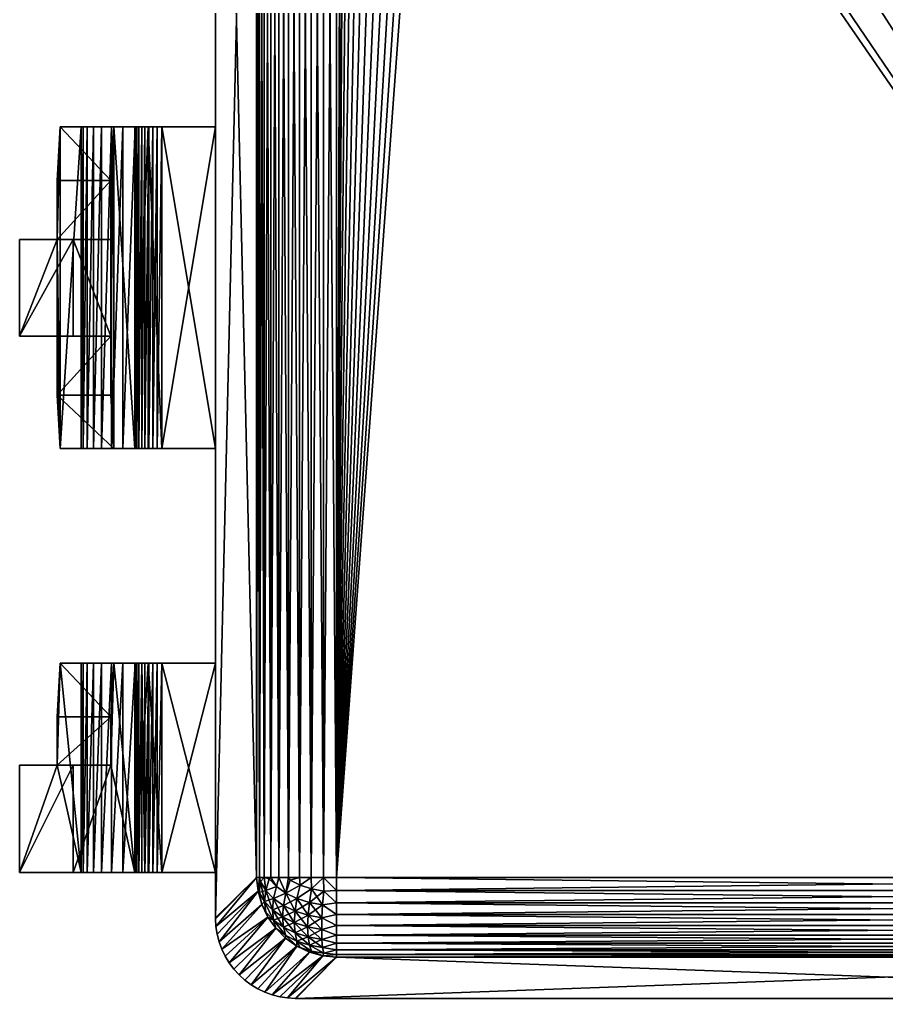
# Model space of a CAD drawing. Extents: x -4.1 to 4.1, y -4.64 to 4.64.
# Drawn here: x -4.102 to 0, y -4.636 to 0 of the extents above; entities that cross this region are included whole.
import ezdxf

# ---------------------------------------------------------------- set-up
doc = ezdxf.new("R2010")
doc.units = 0
for name, color, linetype in [('BODY_P0008A_ncl1_1', 250, 'CONTINUOUS'), ('LD_RHALF_P0008A_ncl1_3', 7, 'CONTINUOUS'), ('LEAD_P0008A_ncl1_3', 7, 'CONTINUOUS')]:
    doc.layers.add(name, color=color, linetype=linetype)

msp = doc.modelspace()

# ---------------------------------------------------------------- meshes
at = {"layer": 'BODY_P0008A_ncl1_1', "color": 250}
mesh = msp.add_polyface(dxfattribs=at)
corners = [(-2.602844, -4.063344, 4.209317), (-2.602844, 4.063344, 4.209317), (-2.5781, 3.048, 4.209317), (-2.41935, 2.773037, 4.209317), (-2.464685, 2.804781, 4.209317), (-2.503819, 2.843915, 4.209317), (-2.535563, 2.88925, 4.209317), (-2.558952, 2.939409, 4.209317), (-2.573276, 2.992867, 4.209317), (-2.980137, -4.063344, 0.854292), (-3.175, 4.2545, 2.240817), (-3.175, -4.2545, 2.240817), (-3.175, -4.2545, 2.494817), (-3.175, 4.2545, 2.494817), (-2.980137, -4.063344, 3.881342), (-2.980137, 4.063344, 3.881342), (-2.663176, 4.063344, 4.20451), (-2.663176, -4.063344, 4.20451), (-2.721984, 4.063344, 4.19021), (-2.721984, -4.063344, 4.19021), (-2.777787, 4.063344, 4.166778), (-2.777787, -4.063344, 4.166778), (-2.829175, 4.063344, 4.134806), (-2.829175, -4.063344, 4.134806), (-2.874852, 4.063344, 4.095099), (-2.874852, -4.063344, 4.095099), (-2.913665, 4.063344, 4.048661), (-2.913665, -4.063344, 4.048661), (-2.944635, 4.063344, 3.996663), (-2.944635, -4.063344, 3.996663), (-2.96698, 4.063344, 3.940417), (-2.96698, -4.063344, 3.940417), (-2.885841, -4.105284, 4.079942), (-2.821825, -4.076033, 4.139841), (-2.773828, -4.099526, 4.166867), (-2.962236, -4.082233, 3.953385), (-2.920704, -4.069086, 4.038301), (-2.663176, -4.063344, 0.531124), (-2.602844, -4.063344, 0.526317), (-2.663176, 4.063344, 0.531124), (-2.721984, -4.063344, 0.545423), (-2.721984, 4.063344, 0.545423), (-2.777787, -4.063344, 0.568855), (-2.777787, 4.063344, 0.568855), (-2.829175, -4.063344, 0.600828), (-2.829175, 4.063344, 0.600828), (-2.874852, -4.063344, 0.640534), (-2.874852, 4.063344, 0.640534), (-2.913665, -4.063344, 0.686972), (-2.913665, 4.063344, 0.686972), (-2.944635, -4.063344, 0.73897), (-2.944635, 4.063344, 0.73897), (-2.96698, -4.063344, 0.795217), (-2.96698, 4.063344, 0.795217), (-2.980137, 4.063344, 0.854292), (-2.885841, -4.105284, 0.655691), (-2.962236, -4.082233, 0.782248), (-2.773828, -4.099526, 0.568766), (-2.821825, -4.076033, 0.595792), (-2.920704, -4.069086, 0.697332)]
mesh.append_faces([[corners[k] for k in face] for face in [(0, 1, 2), (3, 0, 4), (4, 0, 5), (5, 0, 6), (6, 0, 7), (0, 2, 8), (7, 0, 8), (9, 10, 11), (12, 11, 13), (14, 12, 15), (15, 12, 13), (16, 1, 17), (18, 16, 19), (20, 18, 21), (22, 20, 23), (24, 22, 25), (26, 24, 27), (28, 26, 29), (30, 28, 31), (15, 30, 14), (14, 30, 31), (31, 28, 29), (29, 26, 27), (27, 24, 25), (25, 22, 23), (23, 20, 21), (21, 18, 19), (19, 16, 17), (17, 1, 0), (27, 25, 32), (23, 21, 33), (21, 19, 34), (31, 29, 35), (29, 27, 36), (37, 38, 39), (40, 37, 41), (42, 40, 43), (44, 42, 45), (46, 44, 47), (48, 46, 49), (50, 48, 51), (52, 50, 53), (9, 52, 54), (46, 48, 55), (50, 52, 56), (40, 42, 57), (42, 44, 58), (55, 48, 59), (48, 50, 59)]], dxfattribs={"color": 250})
mesh = msp.add_polyface(dxfattribs=at)
corners = [(-2.980137, 4.063344, 0.854292), (-3.175, 4.2545, 2.240817), (-2.980137, -4.063344, 0.854292), (-3.175, 4.2545, 2.494817), (-3.175, -4.2545, 2.240817), (-2.96698, -4.063344, 0.795217), (-2.96698, 4.063344, 0.795217), (-2.944635, -4.063344, 0.73897), (-2.944635, 4.063344, 0.73897), (-2.913665, -4.063344, 0.686972), (-2.913665, 4.063344, 0.686972), (-2.874852, -4.063344, 0.640534), (-2.874852, 4.063344, 0.640534), (-2.829175, -4.063344, 0.600828), (-2.829175, 4.063344, 0.600828), (-2.777787, -4.063344, 0.568855), (-2.777787, 4.063344, 0.568855), (-2.721984, -4.063344, 0.545423), (-2.721984, 4.063344, 0.545423), (-2.663176, -4.063344, 0.531124), (-2.663176, 4.063344, 0.531124), (-2.602844, -4.063344, 0.526317), (-2.602844, 4.063344, 0.526317), (-2.464685, 2.804781, 4.209317), (-2.503819, 2.843915, 4.209317), (-2.503819, 2.843915, 4.082317), (-2.535563, 2.88925, 4.209317), (-2.535563, 2.88925, 4.082317), (-2.558952, 2.939409, 4.209317), (-2.558952, 2.939409, 4.082317), (-2.573276, 2.992867, 4.209317), (-2.573276, 2.992867, 4.082317), (-2.5781, 3.048, 4.209317), (-2.5781, 3.048, 4.082317), (-2.41935, 2.773037, 4.209317), (-2.464685, 2.804781, 4.082317), (-2.369191, 2.749648, 4.209317), (-2.41935, 2.773037, 4.082317), (-2.315733, 2.735324, 4.209317), (-2.369191, 2.749648, 4.082317), (-2.2606, 2.7305, 4.209317), (-2.315733, 2.735324, 4.082317), (-2.205467, 2.735324, 4.209317), (-2.2606, 2.7305, 4.082317), (-2.152009, 2.749648, 4.209317), (-2.205467, 2.735324, 4.082317), (-2.573276, 3.103133, 4.209317), (-2.558952, 3.156591, 4.209317), (-2.558952, 3.156591, 4.082317), (-2.573276, 3.103133, 4.082317), (-2.535563, 3.20675, 4.082317), (-1.9431, 3.048, 4.082317), (-2.503819, 3.252085, 4.082317)]
mesh.append_faces([[corners[k] for k in face] for face in [(0, 1, 2), (3, 4, 1), (0, 5, 6), (6, 7, 8), (8, 9, 10), (10, 11, 12), (12, 13, 14), (14, 15, 16), (16, 17, 18), (18, 19, 20), (20, 21, 22), (23, 24, 25), (24, 26, 27), (26, 28, 29), (28, 30, 31), (30, 32, 33), (30, 33, 31), (34, 23, 35), (28, 31, 29), (36, 34, 37), (26, 29, 27), (38, 36, 39), (24, 27, 25), (40, 38, 41), (23, 25, 35), (42, 40, 43), (34, 35, 37), (44, 42, 45), (36, 37, 39), (38, 39, 41), (40, 41, 43), (42, 43, 45), (46, 47, 48), (32, 46, 49), (47, 50, 48), (46, 48, 49), (32, 49, 33), (51, 43, 41), (51, 41, 39), (51, 39, 37), (51, 37, 35), (51, 35, 25), (51, 25, 27), (51, 27, 29), (51, 29, 31), (51, 31, 33), (51, 33, 49), (51, 49, 48), (51, 48, 50), (51, 50, 52)]], dxfattribs={"color": 250})
mesh = msp.add_polyface(dxfattribs=at)
corners = [(2.602844, 4.063344, 4.209317), (2.602844, -4.063344, 4.209317), (0.252554, 3.862933, 4.209317), (0.127869, 3.832821, 4.209317), (-2.056515, 2.804781, 4.209317), (-2.602844, -4.063344, 4.209317), (-2.10185, 2.773037, 4.209317), (-2.152009, 2.749648, 4.209317), (-2.205467, 2.735324, 4.209317), (-2.2606, 2.7305, 4.209317), (-2.315733, 2.735324, 4.209317), (-2.369191, 2.749648, 4.209317), (-2.41935, 2.773037, 4.209317), (2.874852, -4.063344, 4.095099), (2.913665, -4.063344, 4.048661), (2.885841, -4.105284, 4.079942), (2.944635, -4.063344, 3.996663), (2.96698, -4.063344, 3.940417), (2.962236, -4.082233, 3.953385), (2.721984, -4.063344, 4.19021), (2.777787, -4.063344, 4.166778), (2.773828, -4.099526, 4.166867), (2.829175, -4.063344, 4.134806), (2.821825, -4.076033, 4.139841), (2.920704, -4.069086, 4.038301), (2.663176, -4.063344, 4.20451), (2.663176, 4.063344, 4.20451), (2.721984, 4.063344, 4.19021), (2.777787, 4.063344, 4.166778), (2.829175, 4.063344, 4.134806), (2.874852, 4.063344, 4.095099), (2.913665, 4.063344, 4.048661), (2.944635, 4.063344, 3.996663), (2.96698, 4.063344, 3.940417), (2.980137, -4.063344, 3.881342), (2.980137, 4.063344, 3.881342), (3.175, 4.2545, 2.494817), (3.175, -4.2545, 2.494817), (3.175, 4.2545, 2.240817), (3.175, -4.2545, 2.240817), (2.980137, -4.063344, 0.854292), (2.980137, 4.063344, 0.854292), (2.96698, 4.063344, 0.795217), (2.96698, -4.063344, 0.795217), (2.944635, 4.063344, 0.73897), (2.944635, -4.063344, 0.73897), (2.913665, 4.063344, 0.686972), (2.913665, -4.063344, 0.686972), (2.874852, 4.063344, 0.640534), (2.874852, -4.063344, 0.640534), (2.829175, 4.063344, 0.600828), (2.829175, -4.063344, 0.600828), (2.777787, 4.063344, 0.568855), (2.777787, -4.063344, 0.568855), (2.721984, 4.063344, 0.545423), (2.721984, -4.063344, 0.545423), (2.663176, 4.063344, 0.531124), (2.663176, -4.063344, 0.531124), (2.602844, 4.063344, 0.526317), (2.602844, -4.063344, 0.526317), (-2.602844, -4.063344, 0.526317), (-2.602844, 4.063344, 0.526317), (2.885841, -4.105284, 0.655691), (2.821825, -4.076033, 0.595792), (2.773828, -4.099526, 0.568766), (2.920704, -4.069086, 0.697332), (2.962236, -4.082233, 0.782248)]
mesh.append_faces([[corners[k] for k in face] for face in [(0, 1, 2), (2, 1, 3), (3, 1, 4), (1, 5, 6), (4, 1, 6), (6, 5, 7), (7, 5, 8), (8, 5, 9), (9, 5, 10), (10, 5, 11), (11, 5, 12), (13, 14, 15), (16, 17, 18), (19, 20, 21), (20, 22, 23), (15, 14, 24), (14, 16, 24), (25, 1, 26), (19, 25, 27), (20, 19, 28), (22, 20, 29), (13, 22, 30), (14, 13, 31), (16, 14, 32), (17, 16, 33), (34, 17, 35), (35, 17, 33), (33, 16, 32), (32, 14, 31), (31, 13, 30), (30, 22, 29), (34, 36, 37), (37, 38, 39), (40, 39, 41), (40, 42, 43), (43, 44, 45), (45, 46, 47), (47, 48, 49), (49, 50, 51), (51, 52, 53), (53, 54, 55), (55, 56, 57), (57, 58, 59), (60, 59, 61), (47, 49, 62), (51, 53, 63), (53, 55, 64), (47, 62, 65), (43, 45, 66), (45, 47, 65)]], dxfattribs={"color": 250})
mesh = msp.add_polyface(dxfattribs=at)
corners = [(-1.985637, 2.88925, 4.209317), (0, 3.8227, 4.209317), (-2.017381, 2.843915, 4.209317), (0.127869, 3.832821, 4.209317), (-2.056515, 2.804781, 4.209317), (2.829175, 4.063344, 4.134806), (2.777787, -4.063344, 4.166778), (2.777787, 4.063344, 4.166778), (2.721984, -4.063344, 4.19021), (2.721984, 4.063344, 4.19021), (2.663176, -4.063344, 4.20451), (2.663176, 4.063344, 4.20451), (2.602844, -4.063344, 4.209317), (2.602844, 4.063344, 4.209317), (2.980137, 4.063344, 3.881342), (3.175, 4.2545, 2.494817), (2.980137, -4.063344, 3.881342), (3.175, 4.2545, 2.240817), (3.175, -4.2545, 2.494817), (2.980137, 4.063344, 0.854292), (3.175, -4.2545, 2.240817), (2.663176, 4.063344, 0.531124), (2.602844, 4.063344, 0.526317), (2.663176, -4.063344, 0.531124), (2.721984, 4.063344, 0.545423), (2.721984, -4.063344, 0.545423), (2.777787, 4.063344, 0.568855), (2.777787, -4.063344, 0.568855), (2.829175, 4.063344, 0.600828), (2.829175, -4.063344, 0.600828), (2.874852, 4.063344, 0.640534), (2.874852, -4.063344, 0.640534), (2.913665, 4.063344, 0.686972), (2.913665, -4.063344, 0.686972), (2.944635, 4.063344, 0.73897), (2.944635, -4.063344, 0.73897), (2.96698, 4.063344, 0.795217), (2.96698, -4.063344, 0.795217), (2.980137, -4.063344, 0.854292), (-2.602844, 4.063344, 0.526317), (2.602844, -4.063344, 0.526317), (-2.10185, 2.773037, 4.209317), (-2.152009, 2.749648, 4.209317), (-2.152009, 2.749648, 4.082317), (-2.10185, 2.773037, 4.082317), (-2.056515, 2.804781, 4.082317), (-2.017381, 2.843915, 4.082317), (-2.205467, 2.735324, 4.082317), (-1.962248, 2.939409, 4.209317), (-1.985637, 2.88925, 4.082317), (-1.947924, 2.992867, 4.209317), (-1.962248, 2.939409, 4.082317), (-1.9431, 3.048, 4.209317), (-1.947924, 2.992867, 4.082317), (-1.9431, 3.048, 4.082317), (-1.985637, 3.20675, 4.209317), (-1.962248, 3.156591, 4.209317), (-1.962248, 3.156591, 4.082317), (-1.947924, 3.103133, 4.209317), (-1.947924, 3.103133, 4.082317), (-2.2606, 2.7305, 4.082317), (-2.017381, 3.252085, 4.082317), (-1.985637, 3.20675, 4.082317)]
mesh.append_faces([[corners[k] for k in face] for face in [(0, 1, 2), (2, 3, 4), (5, 6, 7), (7, 8, 9), (9, 10, 11), (11, 12, 13), (14, 15, 16), (15, 17, 18), (19, 20, 17), (21, 22, 23), (24, 21, 25), (26, 24, 27), (28, 26, 29), (30, 28, 31), (32, 30, 33), (34, 32, 35), (36, 34, 37), (19, 36, 38), (39, 40, 22), (41, 42, 43), (4, 41, 44), (2, 4, 45), (0, 2, 46), (42, 47, 43), (48, 0, 49), (41, 43, 44), (50, 48, 51), (4, 44, 45), (52, 50, 53), (2, 45, 46), (0, 46, 49), (48, 49, 51), (50, 51, 53), (52, 53, 54), (55, 56, 57), (56, 58, 59), (58, 52, 54), (58, 54, 59), (56, 59, 57), (54, 53, 51), (54, 51, 49), (54, 49, 46), (54, 46, 45), (54, 45, 44), (54, 44, 43), (54, 43, 47), (54, 47, 60), (54, 61, 62), (54, 62, 57), (54, 57, 59)]], dxfattribs={"color": 250})
mesh = msp.add_polyface(dxfattribs=at)
corners = [(-3.174982, -4.25819, 2.240689), (-2.980137, -4.063344, 0.854292), (-3.175, -4.2545, 2.240817), (-3.174982, -4.25819, 2.494944), (-3.175, -4.2545, 2.494817), (-2.980137, -4.063344, 3.881342), (-2.936779, -4.124002, 4.001434), (-2.920704, -4.069086, 4.038301), (-2.885841, -4.105284, 4.079942), (-2.962236, -4.082233, 3.953385), (-2.944635, -4.063344, 3.996663), (-2.96698, -4.063344, 3.940417), (-2.973291, -4.128073, 3.889476), (-2.874852, -4.063344, 4.095099), (-2.829175, -4.063344, 4.134806), (-2.841512, -4.136711, 4.116094), (-2.955465, -4.190883, 3.895798), (-2.942194, -4.176982, 3.959042), (-2.936779, -4.226335, 3.912477), (-2.853582, -4.195047, 4.083162), (-2.900152, -4.162031, 4.045181), (-2.968064, -4.134536, 3.910213), (-2.904974, -4.215628, 4.003498), (-2.900152, -4.264364, 3.956224), (-2.913665, -4.063344, 4.048661), (-2.857648, -4.249179, 4.042095), (-3.172819, -4.295151, 2.497365), (-2.968064, -4.134536, 0.82542), (-2.955465, -4.190883, 0.839835), (-2.942194, -4.176982, 0.776591), (-2.973291, -4.128073, 0.846157), (-2.96698, -4.063344, 0.795217), (-2.853582, -4.195047, 0.652471), (-2.841512, -4.136711, 0.619539), (-2.900152, -4.162031, 0.690452), (-2.944635, -4.063344, 0.73897), (-2.936779, -4.124002, 0.734199), (-2.920704, -4.069086, 0.697332), (-2.962236, -4.082233, 0.782248), (-2.904974, -4.215628, 0.732135), (-2.900152, -4.264364, 0.779409), (-2.885841, -4.105284, 0.655691), (-2.927187, -4.249912, 0.835513), (-2.936779, -4.226335, 0.823156), (-2.874852, -4.063344, 0.640534), (-2.857648, -4.249179, 0.693538), (-3.172819, -4.295151, 2.238268)]
mesh.append_faces([[corners[k] for k in face] for face in [(0, 1, 2), (3, 4, 5), (6, 7, 8), (9, 10, 6), (5, 11, 12), (13, 14, 15), (16, 17, 18), (13, 15, 8), (19, 20, 15), (16, 12, 21), (21, 11, 9), (22, 23, 17), (24, 8, 7), (20, 6, 8), (15, 20, 8), (6, 10, 7), (12, 11, 21), (6, 17, 9), (17, 16, 21), (9, 17, 21), (25, 20, 19), (20, 25, 22), (22, 6, 20), (6, 22, 17), (5, 12, 26), (3, 5, 26), (27, 28, 29), (1, 30, 31), (30, 28, 27), (32, 33, 34), (35, 36, 37), (31, 27, 38), (39, 29, 40), (41, 36, 34), (28, 42, 43), (29, 28, 43), (31, 30, 27), (29, 36, 27), (33, 44, 41), (34, 33, 41), (36, 41, 37), (36, 35, 38), (27, 36, 38), (32, 39, 45), (39, 32, 34), (34, 29, 39), (29, 34, 36), (30, 1, 46), (46, 1, 0)]], dxfattribs={"color": 250})
mesh = msp.add_polyface(dxfattribs=at)
corners = [(-2.602844, -4.063344, 4.209317), (-2.602844, -4.123676, 4.20451), (-2.663176, -4.063344, 4.20451), (-2.602844, -4.182484, 4.19021), (-2.662476, -4.127549, 4.199103), (-2.773828, -4.099526, 4.166867), (-2.721984, -4.063344, 4.19021), (-2.720113, -4.116891, 4.186844), (-2.821825, -4.076033, 4.139841), (-2.777787, -4.063344, 4.166778), (-2.730657, -4.181243, 4.167323), (-2.789201, -4.162316, 4.14555), (-2.667837, -4.192858, 4.180684), (-2.602844, -4.238287, 4.166778), (-2.841512, -4.136711, 4.116094), (-2.829175, -4.063344, 4.134806), (-2.671124, -4.254034, 4.151018), (-2.73712, -4.241831, 4.136981), (-2.798625, -4.221947, 4.114107), (-2.853582, -4.195047, 4.083162), (2.602844, -4.123676, 4.20451), (2.602844, -4.182484, 4.19021), (2.602844, -4.238287, 4.166778), (-2.602844, -4.123676, 0.531124), (-2.663176, -4.063344, 0.531124), (-2.662476, -4.127549, 0.53653), (-2.720113, -4.116891, 0.548789), (-2.602844, -4.063344, 0.526317), (-2.829175, -4.063344, 0.600828), (-2.874852, -4.063344, 0.640534), (-2.841512, -4.136711, 0.619539), (-2.821825, -4.076033, 0.595792), (-2.602844, -4.238287, 0.568855), (-2.602844, -4.182484, 0.545423), (-2.667837, -4.192858, 0.554949), (-2.721984, -4.063344, 0.545423), (-2.730657, -4.181243, 0.568311), (-2.789201, -4.162316, 0.590083), (-2.773828, -4.099526, 0.568766), (-2.777787, -4.063344, 0.568855), (-2.73712, -4.241831, 0.598652), (-2.798625, -4.221947, 0.621526), (-2.857648, -4.249179, 0.693538), (-2.853582, -4.195047, 0.652471), (2.602844, -4.182484, 0.545423), (2.602844, -4.123676, 0.531124), (2.602844, -4.063344, 0.526317)]
mesh.append_faces([[corners[k] for k in face] for face in [(0, 1, 2), (1, 3, 4), (2, 1, 4), (5, 6, 7), (8, 9, 5), (6, 2, 7), (10, 11, 7), (7, 2, 4), (3, 12, 4), (3, 13, 12), (11, 14, 5), (7, 11, 5), (14, 15, 8), (5, 14, 8), (12, 7, 4), (7, 12, 10), (16, 10, 12), (17, 11, 10), (11, 17, 18), (18, 14, 11), (14, 18, 19), (1, 0, 20), (3, 1, 21), (13, 3, 22), (23, 24, 25), (25, 24, 26), (23, 27, 24), (28, 29, 30), (28, 30, 31), (32, 33, 34), (33, 23, 25), (34, 33, 25), (24, 35, 26), (36, 26, 37), (37, 38, 30), (26, 35, 38), (37, 26, 38), (38, 39, 31), (30, 38, 31), (40, 34, 36), (25, 36, 34), (36, 25, 26), (36, 41, 40), (41, 36, 37), (42, 41, 43), (37, 43, 41), (43, 37, 30), (32, 44, 33), (33, 45, 23), (23, 46, 27)]], dxfattribs={"color": 250})
mesh = msp.add_polyface(dxfattribs=at)
corners = [(2.602844, -4.238287, 4.166778), (-2.602844, -4.182484, 4.19021), (2.602844, -4.182484, 4.19021), (-2.602844, -4.123676, 4.20451), (2.602844, -4.123676, 4.20451), (-2.602844, -4.063344, 4.209317), (2.602844, -4.063344, 4.209317), (2.663176, -4.063344, 4.20451), (2.662476, -4.127549, 4.199103), (2.720113, -4.116891, 4.186844), (2.829175, -4.063344, 4.134806), (2.841512, -4.136711, 4.116094), (2.821825, -4.076033, 4.139841), (2.667837, -4.192858, 4.180684), (2.721984, -4.063344, 4.19021), (2.730657, -4.181243, 4.167323), (2.789201, -4.162316, 4.14555), (2.773828, -4.099526, 4.166867), (2.777787, -4.063344, 4.166778), (2.73712, -4.241831, 4.136981), (2.798625, -4.221947, 4.114107), (2.857648, -4.249179, 4.042095), (2.853582, -4.195047, 4.083162), (2.602844, -4.123676, 0.531124), (2.602844, -4.063344, 0.526317), (-2.602844, -4.123676, 0.531124), (2.602844, -4.182484, 0.545423), (-2.602844, -4.182484, 0.545423), (2.602844, -4.238287, 0.568855), (-2.602844, -4.238287, 0.568855), (2.663176, -4.063344, 0.531124), (2.662476, -4.127549, 0.53653), (2.773828, -4.099526, 0.568766), (2.721984, -4.063344, 0.545423), (2.720113, -4.116891, 0.548789), (2.821825, -4.076033, 0.595792), (2.777787, -4.063344, 0.568855), (2.730657, -4.181243, 0.568311), (2.789201, -4.162316, 0.590083), (2.667837, -4.192858, 0.554949), (2.841512, -4.136711, 0.619539), (2.829175, -4.063344, 0.600828), (2.671124, -4.254034, 0.584615), (2.73712, -4.241831, 0.598652), (2.798625, -4.221947, 0.621526), (2.853582, -4.195047, 0.652471)]
mesh.append_faces([[corners[k] for k in face] for face in [(0, 1, 2), (2, 3, 4), (4, 5, 6), (4, 7, 8), (8, 7, 9), (4, 6, 7), (10, 11, 12), (0, 2, 13), (2, 4, 8), (13, 2, 8), (7, 14, 9), (15, 9, 16), (16, 17, 11), (9, 14, 17), (16, 9, 17), (17, 18, 12), (11, 17, 12), (19, 13, 15), (8, 15, 13), (15, 8, 9), (15, 20, 19), (20, 15, 16), (21, 20, 22), (16, 22, 20), (22, 16, 11), (23, 24, 25), (26, 23, 27), (28, 26, 29), (24, 23, 30), (23, 26, 31), (30, 23, 31), (32, 33, 34), (35, 36, 32), (33, 30, 34), (37, 38, 34), (34, 30, 31), (26, 39, 31), (26, 28, 39), (38, 40, 32), (34, 38, 32), (40, 41, 35), (32, 40, 35), (39, 34, 31), (34, 39, 37), (42, 37, 39), (43, 38, 37), (38, 43, 44), (44, 40, 38), (40, 44, 45)]], dxfattribs={"color": 250})
mesh = msp.add_polyface(dxfattribs=at)
corners = [(-2.789412, -4.387687, 3.90012), (-2.842911, -4.349794, 3.902314), (-2.841512, -4.338111, 3.94102), (-2.900152, -4.264364, 3.956224), (-2.927187, -4.249912, 3.90012), (-2.936779, -4.226335, 3.912477), (-2.889294, -4.303411, 3.902314), (-2.853582, -4.29738, 3.994205), (-2.789201, -4.363716, 3.970475), (-2.955465, -4.190883, 3.895798), (-2.942194, -4.176982, 3.959042), (-2.8018, -4.276516, 4.073542), (-2.853582, -4.195047, 4.083162), (-2.798625, -4.221947, 4.114107), (-2.857648, -4.249179, 4.042095), (-2.798625, -4.32428, 4.02515), (-2.904974, -4.215628, 4.003498), (-3.110206, -4.467011, 2.504968), (-3.145285, -4.402032, 2.502887), (-2.973291, -4.128073, 3.889476), (-3.157897, -4.367396, 2.501354), (-3.172819, -4.295151, 2.497365), (-3.167099, -4.331674, 2.499509), (-3.129336, -4.435341, 2.504095), (-2.889294, -4.303411, 0.83332), (-2.842911, -4.349794, 0.83332), (-2.841512, -4.338111, 0.794613), (-2.927187, -4.249912, 0.835513), (-2.900152, -4.264364, 0.779409), (-2.936779, -4.226335, 0.823156), (-2.942194, -4.176982, 0.776591), (-2.789412, -4.387687, 0.835513), (-2.853582, -4.29738, 0.741428), (-2.789201, -4.363716, 0.765158), (-2.8018, -4.276516, 0.662091), (-2.798625, -4.32428, 0.710483), (-2.857648, -4.249179, 0.693538), (-2.798625, -4.221947, 0.621526), (-2.904974, -4.215628, 0.732135), (-2.955465, -4.190883, 0.839835), (-2.973291, -4.128073, 0.846157), (-3.157897, -4.367396, 2.234279), (-3.145285, -4.402032, 2.232746), (-3.110206, -4.467011, 2.230665), (-3.129336, -4.435341, 2.231538), (-3.167099, -4.331674, 2.236124), (-3.172819, -4.295151, 2.238268), (-3.174982, -4.25819, 2.240689), (-3.175, -4.2545, 2.240817), (-3.174982, -4.25819, 2.494944), (-3.175, -4.2545, 2.494817)]
mesh.append_faces([[corners[k] for k in face] for face in [(0, 1, 2), (3, 4, 5), (2, 6, 3), (1, 6, 2), (6, 4, 3), (7, 2, 3), (7, 8, 2), (4, 9, 5), (10, 3, 5), (11, 12, 13), (12, 11, 14), (15, 14, 11), (14, 15, 7), (7, 16, 14), (16, 7, 3), (4, 6, 17), (9, 4, 18), (19, 9, 20), (21, 19, 22), (22, 19, 20), (20, 9, 18), (18, 4, 23), (24, 25, 26), (27, 24, 28), (27, 28, 29), (30, 29, 28), (28, 24, 26), (25, 31, 26), (32, 28, 26), (33, 32, 26), (34, 32, 35), (32, 34, 36), (37, 36, 34), (36, 28, 32), (28, 36, 38), (39, 40, 41), (27, 39, 42), (24, 27, 43), (44, 27, 42), (42, 39, 41), (41, 40, 45), (45, 40, 46), (41, 45, 20), (45, 46, 22), (46, 47, 21), (47, 48, 49), (20, 45, 22), (22, 46, 21), (21, 47, 49), (49, 48, 50)]], dxfattribs={"color": 250})
mesh = msp.add_polyface(dxfattribs=at)
corners = [(-2.789412, -4.387687, 3.90012), (-2.789201, -4.363716, 3.970475), (-2.773828, -4.393565, 3.911263), (-2.730383, -4.415965, 3.895798), (-2.730657, -4.382643, 3.992248), (-2.720113, -4.41093, 3.93124), (-2.798625, -4.32428, 4.02515), (-2.853582, -4.29738, 3.994205), (-2.667573, -4.433791, 3.889476), (-2.662476, -4.421587, 3.943499), (-2.841512, -4.338111, 3.94102), (-2.730657, -4.181243, 4.167323), (-2.671124, -4.254034, 4.151018), (-2.73712, -4.241831, 4.136981), (-2.672232, -4.309123, 4.111052), (-2.739298, -4.296722, 4.096787), (-2.798625, -4.221947, 4.114107), (-2.8018, -4.276516, 4.073542), (-2.671124, -4.356367, 4.062061), (-2.73712, -4.344164, 4.048024), (-2.667837, -4.394258, 4.00561), (-2.602844, -4.440637, 3.881342), (-2.834651, -4.633319, 2.497365), (-2.906896, -4.618397, 2.501354), (-2.871174, -4.627599, 2.499509), (-2.79769, -4.635482, 2.494944), (-2.794, -4.6355, 2.494817), (-2.841512, -4.338111, 0.794613), (-2.789412, -4.387687, 0.835513), (-2.789201, -4.363716, 0.765158), (-2.773828, -4.393565, 0.82437), (-2.730383, -4.415965, 0.839835), (-2.720113, -4.41093, 0.804394), (-2.798625, -4.32428, 0.710483), (-2.853582, -4.29738, 0.741428), (-2.667573, -4.433791, 0.846157), (-2.730657, -4.382643, 0.743385), (-2.662476, -4.421587, 0.792134), (-2.671124, -4.356367, 0.673572), (-2.73712, -4.344164, 0.687609), (-2.672232, -4.309123, 0.624581), (-2.739298, -4.296722, 0.638846), (-2.8018, -4.276516, 0.662091), (-2.671124, -4.254034, 0.584615), (-2.73712, -4.241831, 0.598652), (-2.798625, -4.221947, 0.621526), (-2.906896, -4.618397, 2.234279), (-2.79769, -4.635482, 2.240689), (-2.602844, -4.440637, 0.854292), (-2.834651, -4.633319, 2.238268), (-2.871174, -4.627599, 2.236124), (-2.794, -4.6355, 2.240817)]
mesh.append_faces([[corners[k] for k in face] for face in [(0, 1, 2), (3, 0, 2), (4, 5, 1), (6, 1, 7), (8, 3, 5), (4, 9, 5), (5, 3, 2), (1, 5, 2), (1, 0, 10), (11, 12, 13), (13, 14, 15), (15, 16, 13), (16, 15, 17), (15, 18, 19), (19, 20, 4), (19, 17, 15), (17, 19, 6), (4, 6, 19), (6, 4, 1), (8, 21, 22), (3, 8, 23), (24, 8, 22), (22, 21, 25), (26, 25, 21), (27, 28, 29), (30, 31, 32), (33, 34, 29), (28, 31, 30), (31, 35, 32), (36, 29, 32), (37, 36, 32), (29, 28, 30), (32, 29, 30), (36, 38, 39), (39, 40, 41), (39, 29, 36), (29, 39, 33), (41, 33, 39), (33, 41, 42), (41, 43, 44), (44, 42, 41), (42, 44, 45), (35, 31, 46), (47, 48, 49), (49, 35, 50), (47, 49, 25), (51, 47, 26), (26, 47, 25), (51, 48, 47)]], dxfattribs={"color": 250})
mesh = msp.add_polyface(dxfattribs=at)
corners = [(-2.602844, -4.42748, 3.940417), (-2.602844, -4.440637, 3.881342), (-2.667573, -4.433791, 3.889476), (-2.602844, -4.405135, 3.996663), (-2.662476, -4.421587, 3.943499), (-2.667837, -4.192858, 4.180684), (-2.602844, -4.238287, 4.166778), (-2.671124, -4.254034, 4.151018), (-2.602844, -4.289675, 4.134806), (-2.602844, -4.335352, 4.095099), (-2.672232, -4.309123, 4.111052), (-2.602844, -4.374165, 4.048661), (-2.671124, -4.356367, 4.062061), (-2.667837, -4.394258, 4.00561), (-2.730657, -4.382643, 3.992248), (-2.720113, -4.41093, 3.93124), (-2.73712, -4.241831, 4.136981), (-2.739298, -4.296722, 4.096787), (-2.73712, -4.344164, 4.048024), (2.602844, -4.440637, 3.881342), (-2.794, -4.6355, 2.494817), (2.602844, -4.289675, 4.134806), (2.602844, -4.335352, 4.095099), (2.602844, -4.374165, 4.048661), (2.602844, -4.405135, 3.996663), (2.602844, -4.42748, 3.940417), (-2.671124, -4.356367, 0.673572), (-2.602844, -4.335352, 0.640534), (-2.672232, -4.309123, 0.624581), (-2.662476, -4.421587, 0.792134), (-2.602844, -4.405135, 0.73897), (-2.667837, -4.394258, 0.730023), (-2.602844, -4.440637, 0.854292), (-2.602844, -4.42748, 0.795217), (-2.667573, -4.433791, 0.846157), (-2.602844, -4.374165, 0.686972), (-2.720113, -4.41093, 0.804394), (-2.602844, -4.289675, 0.600828), (-2.602844, -4.238287, 0.568855), (-2.671124, -4.254034, 0.584615), (-2.667837, -4.192858, 0.554949), (-2.730657, -4.382643, 0.743385), (-2.73712, -4.344164, 0.687609), (-2.739298, -4.296722, 0.638846), (-2.73712, -4.241831, 0.598652), (-2.834651, -4.633319, 2.238268), (2.794, -4.6355, 2.494817), (-2.794, -4.6355, 2.240817), (2.794, -4.6355, 2.240817), (2.602844, -4.42748, 0.795217), (2.602844, -4.405135, 0.73897), (2.602844, -4.374165, 0.686972), (2.602844, -4.335352, 0.640534), (2.602844, -4.289675, 0.600828)]
mesh.append_faces([[corners[k] for k in face] for face in [(0, 1, 2), (3, 0, 4), (5, 6, 7), (0, 2, 4), (8, 9, 10), (6, 8, 7), (9, 11, 12), (7, 8, 10), (11, 3, 13), (10, 9, 12), (12, 11, 13), (13, 4, 14), (13, 3, 4), (4, 2, 15), (10, 16, 7), (12, 17, 10), (13, 18, 12), (19, 20, 1), (8, 6, 21), (9, 8, 22), (11, 9, 23), (3, 11, 24), (0, 3, 25), (1, 0, 19), (26, 27, 28), (29, 30, 31), (32, 33, 34), (33, 30, 29), (35, 27, 26), (36, 34, 29), (37, 38, 39), (27, 37, 28), (31, 35, 26), (30, 35, 31), (28, 37, 39), (39, 38, 40), (34, 33, 29), (31, 41, 29), (26, 41, 31), (28, 42, 26), (39, 43, 28), (40, 44, 39), (32, 34, 45), (20, 46, 47), (47, 48, 32), (32, 49, 33), (33, 50, 30), (30, 51, 35), (35, 52, 27), (27, 53, 37)]], dxfattribs={"color": 250})
mesh = msp.add_polyface(dxfattribs=at)
corners = [(2.794, -4.6355, 2.494817), (-2.794, -4.6355, 2.494817), (2.602844, -4.440637, 3.881342), (-2.602844, -4.42748, 3.940417), (2.602844, -4.42748, 3.940417), (-2.602844, -4.405135, 3.996663), (2.602844, -4.405135, 3.996663), (-2.602844, -4.374165, 4.048661), (2.602844, -4.374165, 4.048661), (-2.602844, -4.335352, 4.095099), (2.602844, -4.335352, 4.095099), (-2.602844, -4.289675, 4.134806), (2.602844, -4.289675, 4.134806), (-2.602844, -4.238287, 4.166778), (2.602844, -4.238287, 4.166778), (2.671124, -4.356367, 4.062061), (2.672232, -4.309123, 4.111052), (2.662476, -4.421587, 3.943499), (2.667837, -4.394258, 4.00561), (2.667573, -4.433791, 3.889476), (2.720113, -4.41093, 3.93124), (2.671124, -4.254034, 4.151018), (2.667837, -4.192858, 4.180684), (2.730657, -4.382643, 3.992248), (2.73712, -4.344164, 4.048024), (2.73712, -4.241831, 4.136981), (2.794, -4.6355, 2.240817), (-2.794, -4.6355, 2.240817), (2.602844, -4.440637, 0.854292), (-2.602844, -4.440637, 0.854292), (2.602844, -4.289675, 0.600828), (2.602844, -4.238287, 0.568855), (-2.602844, -4.289675, 0.600828), (2.602844, -4.335352, 0.640534), (-2.602844, -4.335352, 0.640534), (2.602844, -4.374165, 0.686972), (-2.602844, -4.374165, 0.686972), (2.602844, -4.405135, 0.73897), (-2.602844, -4.405135, 0.73897), (2.602844, -4.42748, 0.795217), (-2.602844, -4.42748, 0.795217), (-2.602844, -4.238287, 0.568855), (2.667573, -4.433791, 0.846157), (2.662476, -4.421587, 0.792134), (2.667837, -4.192858, 0.554949), (2.671124, -4.254034, 0.584615), (2.672232, -4.309123, 0.624581), (2.671124, -4.356367, 0.673572), (2.667837, -4.394258, 0.730023), (2.730657, -4.382643, 0.743385), (2.720113, -4.41093, 0.804394), (2.73712, -4.241831, 0.598652), (2.73712, -4.344164, 0.687609)]
mesh.append_faces([[corners[k] for k in face] for face in [(0, 1, 2), (2, 3, 4), (4, 5, 6), (6, 7, 8), (8, 9, 10), (10, 11, 12), (12, 13, 14), (15, 10, 16), (17, 6, 18), (2, 4, 19), (4, 6, 17), (8, 10, 15), (20, 19, 17), (12, 14, 21), (10, 12, 16), (18, 8, 15), (6, 8, 18), (16, 12, 21), (21, 14, 22), (19, 4, 17), (18, 23, 17), (15, 23, 18), (16, 24, 15), (22, 25, 21), (0, 26, 27), (26, 28, 29), (30, 31, 32), (33, 30, 34), (35, 33, 36), (37, 35, 38), (39, 37, 40), (28, 39, 29), (32, 31, 41), (39, 28, 42), (37, 39, 43), (44, 31, 45), (39, 42, 43), (30, 33, 46), (31, 30, 45), (33, 35, 47), (45, 30, 46), (35, 37, 48), (46, 33, 47), (47, 35, 48), (48, 43, 49), (48, 37, 43), (43, 42, 50), (46, 51, 45), (48, 52, 47)]], dxfattribs={"color": 250})
mesh = msp.add_polyface(dxfattribs=at)
corners = [(-2.789412, -4.387687, 3.90012), (-2.730383, -4.415965, 3.895798), (-2.941532, -4.605785, 2.502887), (-2.842911, -4.349794, 3.902314), (-3.006511, -4.570706, 2.504968), (-2.889294, -4.303411, 3.902314), (-3.063419, -4.523919, 2.505672), (-3.129336, -4.435341, 2.504095), (-2.927187, -4.249912, 3.90012), (-3.110206, -4.467011, 2.504968), (-3.088156, -4.496649, 2.505496), (-3.036149, -4.548656, 2.505496), (-2.974841, -4.589836, 2.504095), (-2.906896, -4.618397, 2.501354), (-2.667573, -4.433791, 3.889476), (-2.871174, -4.627599, 2.499509), (-2.842911, -4.349794, 0.83332), (-2.889294, -4.303411, 0.83332), (-3.063419, -4.523919, 2.229961), (-2.789412, -4.387687, 0.835513), (-3.006511, -4.570706, 2.230665), (-2.730383, -4.415965, 0.839835), (-2.941532, -4.605785, 2.232746), (-2.871174, -4.627599, 2.236124), (-2.667573, -4.433791, 0.846157), (-2.906896, -4.618397, 2.234279), (-2.974841, -4.589836, 2.231538), (-3.036149, -4.548656, 2.230137), (-3.088156, -4.496649, 2.230137), (-3.110206, -4.467011, 2.230665), (-2.927187, -4.249912, 0.835513), (-3.129336, -4.435341, 2.231538), (-2.834651, -4.633319, 2.238268), (-2.834651, -4.633319, 2.497365), (-2.79769, -4.635482, 2.494944), (-3.145285, -4.402032, 2.232746), (-3.157897, -4.367396, 2.234279), (-3.145285, -4.402032, 2.502887), (-3.157897, -4.367396, 2.501354)]
mesh.append_faces([[corners[k] for k in face] for face in [(0, 1, 2), (3, 0, 4), (5, 3, 6), (7, 8, 9), (9, 5, 10), (10, 5, 6), (6, 3, 11), (11, 3, 4), (4, 0, 12), (12, 0, 2), (2, 1, 13), (13, 14, 15), (16, 17, 18), (19, 16, 20), (21, 19, 22), (23, 24, 25), (25, 21, 22), (22, 19, 26), (26, 19, 20), (20, 16, 27), (27, 16, 18), (18, 17, 28), (28, 17, 29), (29, 30, 31), (27, 18, 11), (20, 27, 4), (26, 20, 12), (22, 26, 2), (25, 22, 13), (23, 25, 15), (32, 23, 33), (18, 28, 6), (34, 32, 33), (33, 23, 15), (28, 29, 10), (15, 25, 13), (29, 31, 9), (13, 22, 2), (31, 35, 7), (2, 26, 12), (35, 36, 37), (12, 20, 4), (4, 27, 11), (11, 18, 6), (6, 28, 10), (10, 29, 9), (9, 31, 7), (7, 35, 37), (37, 36, 38)]], dxfattribs={"color": 250})
at = {"layer": 'LD_RHALF_P0008A_ncl1_3', "color": 7}
mesh = msp.add_polyface(dxfattribs=at)
corners = [(-3.65628, -3.048, 0.240139), (-3.909921, -3.048, 0.253641), (-3.55618, -3.048, 2.120568), (-3.429359, -3.048, 2.240817), (-3.175, -3.048, 2.240817), (-3.175, -3.048, 2.494817), (-3.429359, -3.048, 2.494817), (-3.80982, -3.048, 2.13407), (-3.669782, -3.302, -0.013502), (-3.923423, -3.302), (-3.669782, -3.5306, -0.013502), (-3.84828, -3.5306, -3.366634), (-3.84828, -4.0386, -3.366634), (-3.55618, -4.0386, 2.120568), (-3.923423, -3.5306), (-3.80982, -4.0386, 2.13407), (-4.10192, -4.0386, -3.353132), (-4.10192, -3.5306, -3.353132), (-3.429359, -4.0386, 2.494817), (-3.175, -4.0386, 2.494817), (-3.175, -4.0386, 2.240817), (-3.429359, -4.0386, 2.240817), (-3.450673, -3.048, 2.239015), (-3.471382, -3.048, 2.233663), (-3.490899, -3.048, 2.22491), (-3.508671, -3.048, 2.213006), (-3.524193, -3.048, 2.198289), (-3.537024, -3.048, 2.181175), (-3.546802, -3.048, 2.162151), (-3.553248, -3.048, 2.141756), (-3.801025, -3.048, 2.197634), (-3.781687, -3.048, 2.25882), (-3.752355, -3.048, 2.315893), (-3.71386, -3.048, 2.367234), (-3.667295, -3.048, 2.411386), (-3.61398, -3.048, 2.447097), (-3.555429, -3.048, 2.473354), (-3.493301, -3.048, 2.489413), (-3.801025, -4.0386, 2.197634), (-3.781687, -4.0386, 2.25882), (-3.752355, -4.0386, 2.315893), (-3.71386, -4.0386, 2.367234), (-3.667295, -4.0386, 2.411386), (-3.61398, -4.0386, 2.447097), (-3.555429, -4.0386, 2.473354), (-3.493301, -4.0386, 2.489413), (-3.553248, -4.0386, 2.141756), (-3.546802, -4.0386, 2.162151), (-3.537024, -4.0386, 2.181175), (-3.524193, -4.0386, 2.198289), (-3.508671, -4.0386, 2.213006), (-3.490899, -4.0386, 2.22491), (-3.471382, -4.0386, 2.233663), (-3.450673, -4.0386, 2.239015)]
mesh.append_faces([[corners[k] for k in face] for face in [(32, 31, 27), (33, 32, 26), (34, 33, 25), (35, 34, 24), (36, 35, 23), (37, 36, 22), (6, 37, 3), (5, 6, 4), (4, 6, 3), (31, 30, 28), (3, 37, 22), (30, 7, 29), (22, 36, 23), (23, 35, 24), (24, 34, 25), (25, 33, 26), (26, 32, 27), (27, 31, 28), (7, 1, 2), (28, 30, 29), (29, 7, 2), (2, 1, 0), (8, 0, 1), (8, 1, 9), (2, 0, 13), (12, 13, 10), (12, 10, 11), (13, 0, 10), (10, 0, 8), (8, 9, 14), (8, 14, 10), (17, 14, 16), (14, 9, 1), (14, 15, 16), (15, 14, 1), (7, 15, 1), (6, 18, 37), (37, 18, 45), (36, 37, 44), (35, 36, 43), (34, 35, 42), (33, 34, 41), (32, 33, 40), (31, 32, 39), (30, 31, 38), (7, 30, 15), (15, 30, 38), (38, 31, 39), (39, 32, 40), (40, 33, 41), (41, 34, 42), (42, 35, 43), (43, 36, 44), (44, 37, 45), (39, 40, 48), (40, 41, 49), (41, 42, 50), (42, 43, 51), (43, 44, 52), (44, 45, 53), (45, 18, 21), (18, 19, 20), (18, 20, 21), (38, 39, 47), (45, 21, 53), (15, 38, 46), (44, 53, 52), (43, 52, 51), (42, 51, 50), (41, 50, 49), (40, 49, 48), (39, 48, 47), (12, 16, 13), (38, 47, 46), (16, 15, 13), (15, 46, 13), (5, 19, 6), (6, 19, 18), (4, 20, 5), (5, 20, 19), (3, 21, 4), (4, 21, 20), (13, 46, 29), (46, 47, 28), (47, 48, 27), (48, 49, 26), (50, 51, 24), (51, 52, 23), (52, 53, 22), (53, 21, 3), (53, 3, 22), (52, 22, 23), (51, 23, 24), (50, 24, 25), (48, 26, 27), (47, 27, 28), (46, 28, 29), (13, 29, 2), (26, 49, 50), (50, 25, 26), (17, 16, 11), (11, 16, 12), (10, 14, 11), (14, 17, 11)]], dxfattribs={"color": 7})
at = {"layer": 'LEAD_P0008A_ncl1_3', "color": 7}
mesh = msp.add_polyface(dxfattribs=at)
corners = [(-3.65628, -2.032, 0.240139), (-3.909921, -2.032, 0.253641), (-3.80982, -2.032, 2.13407), (-3.429359, -2.032, 2.494817), (-3.175, -2.032, 2.494817), (-3.175, -2.032, 2.240817), (-3.429359, -2.032, 2.240817), (-3.55618, -2.032, 2.120568), (-3.669782, -1.778, -0.013502), (-3.923423, -1.778), (-3.55618, -0.508, 2.120568), (-3.65628, -0.508, 0.240139), (-3.669782, -0.762, -0.013502), (-3.669782, -1.0414, -0.013502), (-3.84828, -1.0414, -3.366634), (-3.84828, -1.4986, -3.366634), (-3.669782, -1.4986, -0.013502), (-3.429359, -0.508, 2.240817), (-3.175, -0.508, 2.240817), (-3.175, -0.508, 2.494817), (-3.429359, -0.508, 2.494817), (-3.80982, -0.508, 2.13407), (-3.923423, -1.4986), (-4.10192, -1.4986, -3.353132), (-4.10192, -1.0414, -3.353132), (-3.923423, -1.0414), (-3.923423, -0.762), (-3.909921, -0.508, 0.253641), (-3.801025, -2.032, 2.197634), (-3.781687, -2.032, 2.25882), (-3.752355, -2.032, 2.315893), (-3.71386, -2.032, 2.367234), (-3.667295, -2.032, 2.411386), (-3.61398, -2.032, 2.447097), (-3.555429, -2.032, 2.473354), (-3.493301, -2.032, 2.489413), (-3.450673, -2.032, 2.239015), (-3.471382, -2.032, 2.233663), (-3.490899, -2.032, 2.22491), (-3.508671, -2.032, 2.213006), (-3.524193, -2.032, 2.198289), (-3.537024, -2.032, 2.181175), (-3.546802, -2.032, 2.162151), (-3.553248, -2.032, 2.141756), (-3.450673, -0.508, 2.239015), (-3.471382, -0.508, 2.233663), (-3.490899, -0.508, 2.22491), (-3.508671, -0.508, 2.213006), (-3.524193, -0.508, 2.198289), (-3.537024, -0.508, 2.181175), (-3.546802, -0.508, 2.162151), (-3.553248, -0.508, 2.141756), (-3.801025, -0.508, 2.197634), (-3.781687, -0.508, 2.25882), (-3.752355, -0.508, 2.315893), (-3.71386, -0.508, 2.367234), (-3.667295, -0.508, 2.411386), (-3.61398, -0.508, 2.447097), (-3.555429, -0.508, 2.473354), (-3.493301, -0.508, 2.489413)]
mesh.append_faces([[corners[k] for k in face] for face in [(0, 1, 2), (29, 30, 41), (30, 31, 40), (31, 32, 39), (32, 33, 38), (33, 34, 37), (34, 35, 36), (35, 3, 6), (3, 4, 5), (3, 5, 6), (28, 29, 42), (35, 6, 36), (2, 28, 43), (34, 36, 37), (33, 37, 38), (32, 38, 39), (31, 39, 40), (30, 40, 41), (29, 41, 42), (28, 42, 43), (0, 2, 7), (2, 43, 7), (1, 0, 9), (9, 0, 8), (15, 16, 14), (16, 8, 0), (14, 16, 13), (13, 16, 11), (12, 13, 11), (11, 16, 0), (11, 0, 7), (10, 11, 7), (7, 43, 51), (43, 42, 50), (42, 41, 49), (41, 40, 48), (40, 39, 47), (39, 38, 46), (38, 37, 45), (37, 36, 44), (36, 6, 17), (36, 17, 44), (37, 44, 45), (38, 45, 46), (39, 46, 47), (40, 47, 48), (41, 48, 49), (42, 49, 50), (43, 50, 51), (7, 51, 10), (17, 6, 18), (18, 6, 5), (18, 5, 19), (19, 5, 4), (19, 4, 20), (20, 4, 3), (20, 3, 59), (59, 3, 35), (58, 59, 34), (57, 58, 33), (56, 57, 32), (55, 56, 31), (54, 55, 30), (53, 54, 29), (52, 2, 21), (52, 53, 28), (2, 52, 28), (28, 53, 29), (29, 54, 30), (30, 55, 31), (31, 56, 32), (32, 57, 33), (33, 58, 34), (34, 59, 35), (2, 1, 21), (21, 1, 27), (23, 25, 22), (27, 1, 25), (26, 27, 25), (24, 25, 23), (25, 1, 22), (22, 1, 9), (22, 9, 16), (16, 9, 8), (15, 23, 16), (16, 23, 22), (24, 23, 14), (14, 23, 15), (13, 25, 14), (25, 24, 14), (12, 26, 25), (12, 25, 13), (12, 11, 27), (12, 27, 26), (54, 53, 49), (55, 54, 48), (56, 55, 47), (57, 56, 46), (58, 57, 45), (59, 58, 44), (20, 59, 17), (19, 20, 18), (18, 20, 17), (53, 52, 50), (17, 59, 44), (52, 21, 51), (44, 58, 45), (45, 57, 46), (46, 56, 47), (47, 55, 48), (48, 54, 49), (49, 53, 50), (21, 27, 10), (50, 52, 51), (51, 21, 10), (10, 27, 11)]], dxfattribs={"color": 7})

doc.saveas('drawing.dxf')
